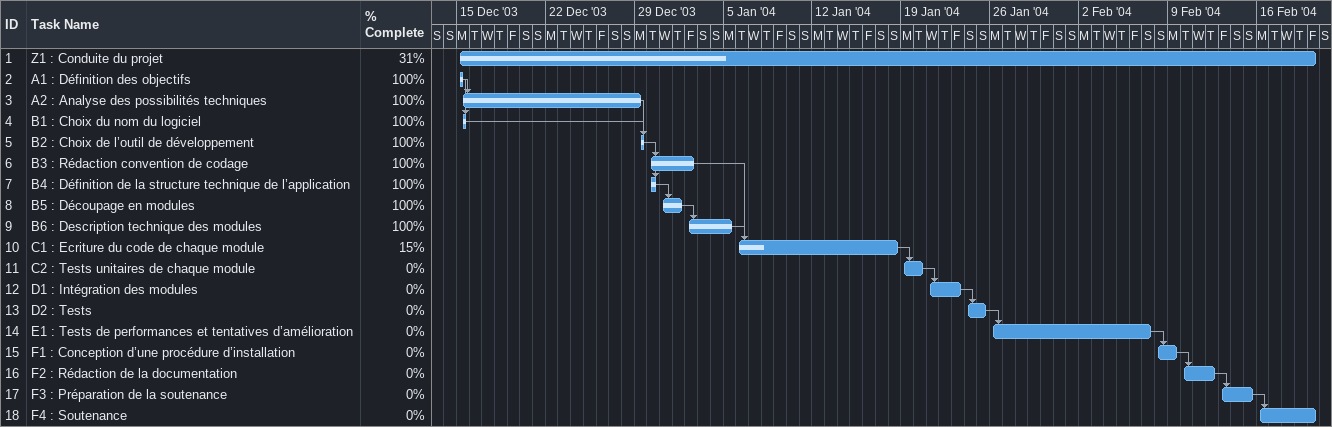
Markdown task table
| ID | Task | Start | Finish | Predecessors | % complete |
|---|---|---|---|---|---|
| 1 | Z1 : Conduite du projet | 2003-12-15 | 2004-02-20 |  | 31 |
| 2 | A1 : Définition des objectifs | 2003-12-15 | 2003-12-15 |  | 100 |
| 3 | A2 : Analyse des possibilités techniques | 2003-12-15 | 2003-12-29 | 2 | 100 |
| 4 | B1 : Choix du nom du logiciel | 2003-12-15 | 2003-12-15 | 2 | 100 |
| 5 | B2 : Choix de l’outil de développement | 2003-12-29 | 2003-12-29 | 4, 3 | 100 |
| 6 | B3 : Rédaction convention de codage | 2003-12-30 | 2004-01-02 | 5 | 100 |
| 7 | B4 : Définition de la structure technique de l’application | 2003-12-30 | 2003-12-30 | 5 | 100 |
| 8 | B5 : Découpage en modules | 2003-12-31 | 2004-01-01 | 7 | 100 |
| 9 | B6 : Description technique des modules | 2004-01-02 | 2004-01-05 | 8 | 100 |
| 10 | C1 : Ecriture du code de chaque module | 2004-01-06 | 2004-01-18 | 9, 6 | 15 |
| 11 | C2 : Tests unitaires de chaque module | 2004-01-19 | 2004-01-20 | 10 | 0 |
| 12 | D1 : Intégration des modules | 2004-01-21 | 2004-01-23 | 11 | 0 |
| 13 | D2 : Tests | 2004-01-24 | 2004-01-25 | 12 | 0 |
| 14 | E1 : Tests de performances et tentatives d’amélioration | 2004-01-26 | 2004-02-07 | 13 | 0 |
| 15 | F1 : Conception d’une procédure d’installation | 2004-02-08 | 2004-02-09 | 14 | 0 |
| 16 | F2 : Rédaction de la documentation | 2004-02-10 | 2004-02-12 | 15 | 0 |
| 17 | F3 : Préparation de la soutenance | 2004-02-13 | 2004-02-15 | 16 | 0 |
| 18 | F4 : Soutenance | 2004-02-16 | 2004-02-20 | 17 | 0 |
